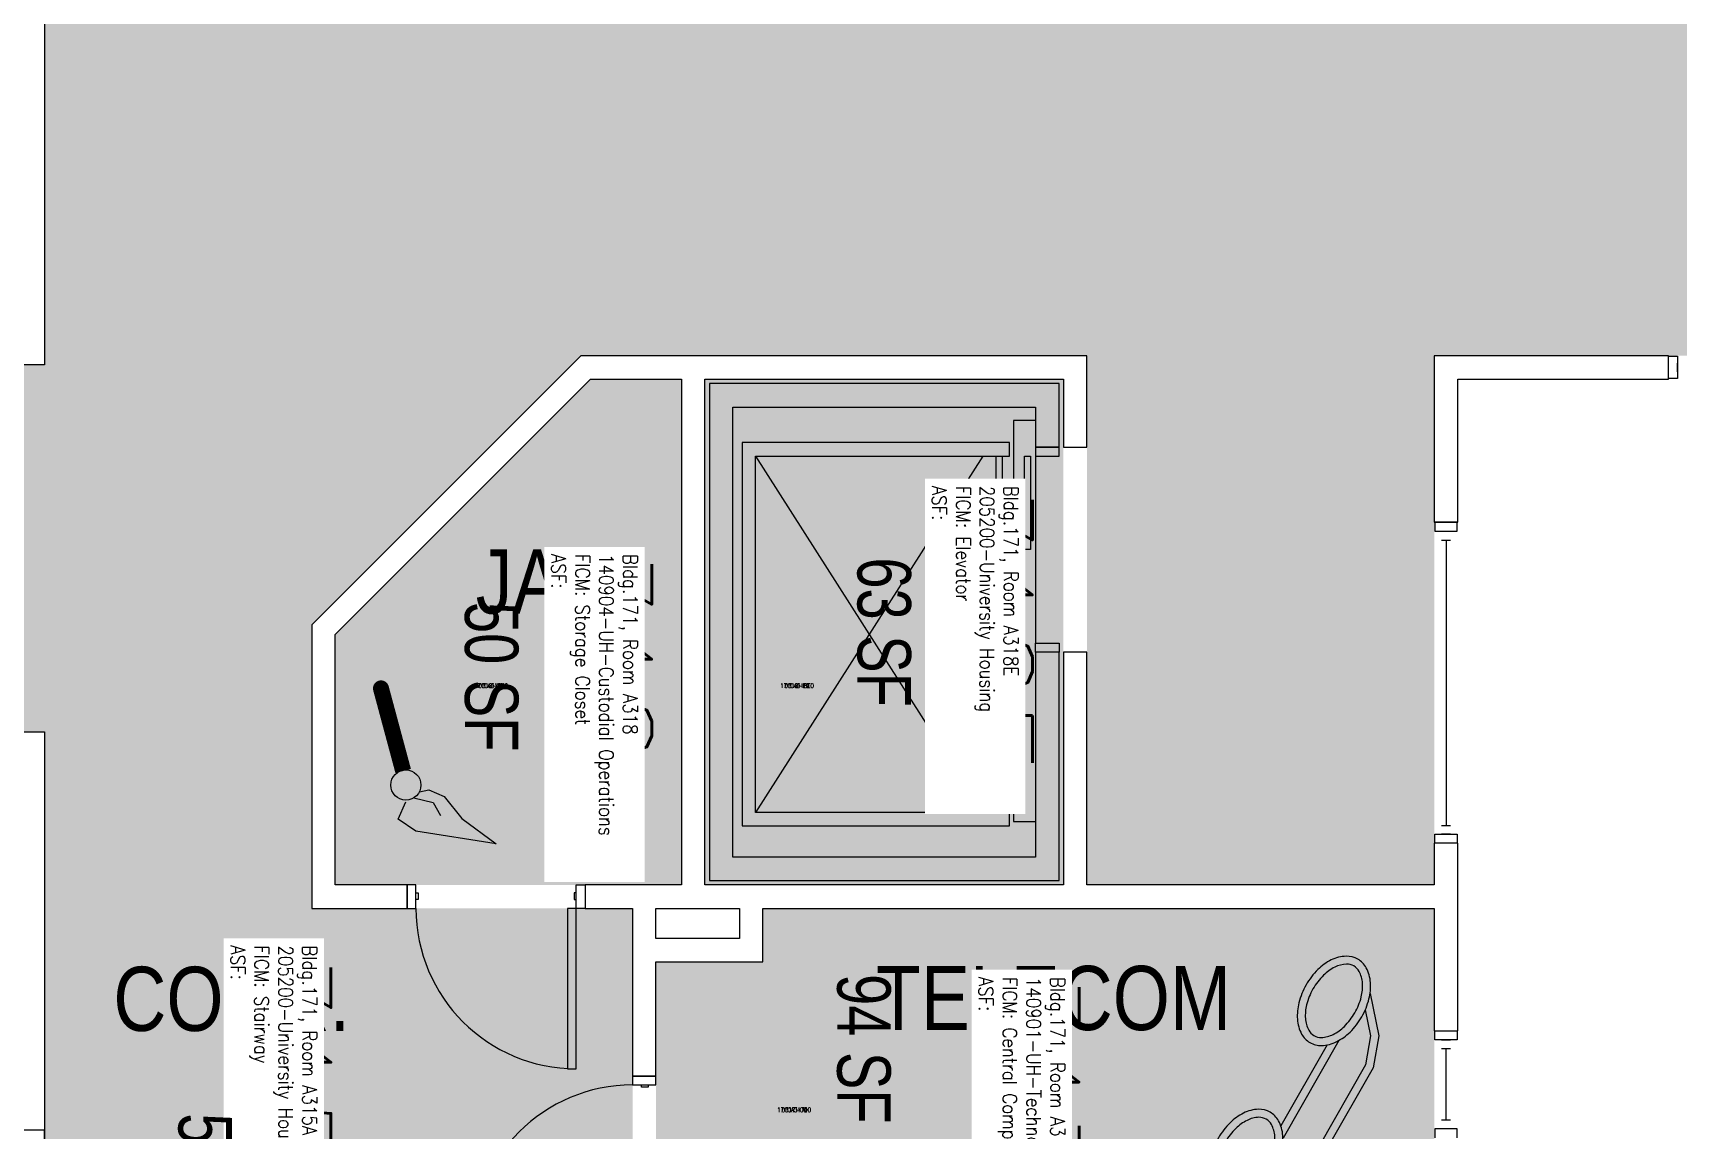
# Model space of a CAD drawing. Header units: inches. Extents: x 88 to 3257, y -489 to 2081.
# Drawn here: x 372.9 to 742.2, y 910.5 to 1156.7 of the extents above; entities that cross this region are included whole.
import ezdxf
from ezdxf.enums import TextEntityAlignment as Align

# ---------------------------------------------------------------- set-up
doc = ezdxf.new("R2010")
doc.units = ezdxf.units.IN
doc.header["$LTSCALE"] = 48
doc.header["$MEASUREMENT"] = 0
for name, color, linetype in [('A-AREA-IDEN', 1, 'Continuous'), ('A-DOOR', 2, 'Continuous'), ('A-FLOR', 3, 'Continuous'), ('A-GLAZ', 1, 'Continuous'), ('A-IDEN-ICON', 4, 'Continuous'), ('A-IDEN-RNUM', 7, 'Continuous'), ('A-IDEN-SNUM', 4, 'Continuous'), ('A-IDEN-VNUM', 4, 'Continuous'), ('A-WALL', 5, 'Continuous'), ('AREA-TEXT', 3, 'Continuous'), ('Rooms-Category-Color', 7, 'Continuous'), ('Rooms-College-Color', 7, 'Continuous'), ('Rooms-Department-Color', 7, 'Continuous'), ('Rooms-Division-Color', 7, 'Continuous'), ('Rooms-Information', 7, 'Continuous')]:
    doc.layers.add(name, color=color, linetype=linetype)
doc.styles.add('AREA', font='arial.ttf', dxfattribs={"width": 0.75, "height": 12})
doc.styles.add('ROOMSNUMBER', font='txt.shx', dxfattribs={"height": 0.03})
doc.styles.add('ROOMVNUMBER', font='simplex.shx', dxfattribs={"width": 0.85})
doc.styles.get("Standard").update_dxf_attribs({"font": 'ARIALN.TTF'})

# ---------------------------------------------------------------- blocks, each defined once
blk = doc.blocks.new('CPPHONE')
for p, q in [((0.0096, 0.0252), (-0.0196, -0.0252)), ((0.0169, 0.0279), (-0.0182, -0.0329))]:
    blk.add_line(p, q)
for points in [[(0.0288, 0.0786, 0.139889), (0.0216, 0.0804, 0.107118), (0.0122, 0.0781, 0.079812), (0.0039, 0.0722, 0.067459), (-0.0035, 0.0626, 0.067459), (-0.008, 0.0515, 0.079812), (-0.009, 0.0413, 0.107118), (-0.0064, 0.032, 0.139889), (-0.0012, 0.0267, 0.139889), (0.0061, 0.0248, 0.107118), (0.0155, 0.0272, 0.079812), (0.0238, 0.0331, 0.067459), (0.0312, 0.0426, 0.067459), (0.0357, 0.0538, 0.079812), (0.0367, 0.0639, 0.107118), (0.034, 0.0732, 0.139889)], [(0.0263, 0.0743, 0.139889), (0.0218, 0.0754, 0.107118), (0.0144, 0.0736, 0.079812), (0.0074, 0.0686, 0.067459), (0.0008, 0.0601, 0.067459), (-0.0032, 0.0502, 0.079812), (-0.004, 0.0417, 0.107118), (-0.0019, 0.0344, 0.139889), (0.0013, 0.031, 0.139889), (0.0059, 0.0298, 0.107118), (0.0133, 0.0317, 0.079812), (0.0203, 0.0367, 0.067459), (0.0268, 0.0451, 0.067459), (0.0309, 0.055, 0.079812), (0.0317, 0.0636, 0.107118), (0.0296, 0.0709, 0.139889)], [(-0.0262, -0.0167, 0.139889), (-0.0334, -0.0148, 0.107118), (-0.0428, -0.0172, 0.079812), (-0.0511, -0.0231, 0.067459), (-0.0585, -0.0326, 0.067459), (-0.063, -0.0438, 0.079812), (-0.064, -0.0539, 0.107118), (-0.0614, -0.0632, 0.139889), (-0.0562, -0.0686, 0.139889), (-0.0489, -0.0704, 0.107118), (-0.0395, -0.0681, 0.079812), (-0.0312, -0.0622, 0.067459), (-0.0238, -0.0526, 0.067459), (-0.0193, -0.0415, 0.079812), (-0.0183, -0.0313, 0.107118), (-0.021, -0.022, 0.139889)], [(-0.0287, -0.021, 0.139889), (-0.0332, -0.0198, 0.107118), (-0.0406, -0.0217, 0.079812), (-0.0476, -0.0267, 0.067459), (-0.0542, -0.0351, 0.067459), (-0.0582, -0.045, 0.079812), (-0.059, -0.0536, 0.107118), (-0.0569, -0.0609, 0.139889), (-0.0537, -0.0643, 0.139889), (-0.0491, -0.0654, 0.107118), (-0.0417, -0.0636, 0.079812), (-0.0347, -0.0586, 0.067459), (-0.0282, -0.0501, 0.067459), (-0.0241, -0.0402, 0.079812), (-0.0233, -0.0317, 0.107118), (-0.0254, -0.0244, 0.139889)]]:
    blk.add_lwpolyline(points, format="xyb", close=True)
for points in [[(0.0364, 0.0572), (0.0417, 0.0308), (0.0382, 0.0108), (0.0082, -0.0411), (-0.0083, -0.0558), (-0.0338, -0.0645)], [(0.0334, 0.047), (0.0366, 0.0307), (0.0334, 0.0126), (0.0043, -0.0379), (-0.0109, -0.0514), (-0.0265, -0.0567)]]:
    blk.add_lwpolyline(points)
blk = doc.blocks.new('CPCUST')
for p, q in [((0.0297, -0.0341), (0.0376, -0.0302)), ((0.0376, -0.0302), (0.0533, -0.0324)), ((0.0262, -0.0408), (0.0446, -0.0406)), ((0.0446, -0.0406), (0.0543, -0.0505)), ((0.0533, -0.0324), (0.0745, -0.0479)), ((0.0171, -0.0639), (0.02, -0.0466)), ((0.0745, -0.0479), (0.1117, -0.0625)), ((0.0358, -0.0705), (0.0171, -0.0639)), ((0.1117, -0.0625), (0.0358, -0.0705))]:
    blk.add_line(p, q)
at = {"const_width": 0.015}
blk.add_lwpolyline([(-0.03, 0.05), (0.01, -0.0193)], dxfattribs=at)
at = {"const_width": 0.0075}
blk.add_lwpolyline([(-0.0332, 0.0481, 1), (-0.0268, 0.0519, 1)], format="xyb", close=True, dxfattribs=at)
blk.add_circle((0.0158, -0.0313), 0.0141)

msp = doc.modelspace()

# ---------------------------------------------------------------- hatches: boundary and pattern name
at = {"layer": 'Rooms-Category-Color', "true_color": 0xadadad}
for points in [[(547.22, 1168.24), (547.22, 1193.24), (464.89, 1193.24), (464.89, 1168.24), (375.5, 1168.24), (375.5, 1082.22), (350.5, 1082.22), (350.5, 999.89), (375.5, 999.89), (375.5, 815.86), (350.5, 815.86), (350.5, 733.53), (375.5, 733.53), (374.88, 226), (435.5, 226), (435.5, 616.78), (460.5, 616.78), (460.5, 699.11), (435.5, 699.11), (435.5, 881.25), (507.5, 881.25), (507.5, 960.25), (435.5, 960.25), (435.5, 1023.88), (495.87, 1084.25), (547.22, 1084.25)], [(547.22, 1084.25), (609.5, 1084.25), (609.5, 965.5), (687.5, 965.5), (687.5, 1084.25), (855.25, 1084.25), (855.25, 1060.25), (1158.95, 1060.25), (1158.95, 1084.25), (1578.7, 1084.25), (1703.95, 1084.25), (1703.95, 1168.24), (1549.3, 1168.24), (1549.3, 1193.24), (1466.98, 1193.24), (1466.98, 1168.24), (1104.2, 1168.24), (1104.2, 1156.25), (910, 1156.25), (910, 1168.24), (547.22, 1168.24), (547.22, 1084.25)], [(604.25, 965.5), (523.75, 965.5), (523.75, 1079), (604.25, 1079)]]:
    msp.add_hatch(color=253, dxfattribs=at).paths.add_polyline_path(points)
at = {"layer": 'Rooms-Category-Color', "true_color": 0x728ef3}
msp.add_hatch(color=171, dxfattribs=at).paths.add_polyline_path([(518.5, 965.5), (518.5, 1079), (498.04, 1079), (440.75, 1021.71), (440.75, 965.5)])
at = {"layer": 'Rooms-Category-Color', "true_color": 0xe3c5e1}
msp.add_hatch(color=254, dxfattribs=at).paths.add_polyline_path([(687.5, 960.25), (687.5, 881.25), (512.75, 881.25), (512.75, 948.25), (536.75, 948.25), (536.75, 960.25)])
at = {"layer": 'Rooms-College-Color', "true_color": 0xadadad}
for points in [[(547.22, 1168.24), (547.22, 1193.24), (464.89, 1193.24), (464.89, 1168.24), (375.5, 1168.24), (375.5, 1082.22), (350.5, 1082.22), (350.5, 999.89), (375.5, 999.89), (375.5, 815.86), (350.5, 815.86), (350.5, 733.53), (375.5, 733.53), (374.88, 226), (435.5, 226), (435.5, 616.78), (460.5, 616.78), (460.5, 699.11), (435.5, 699.11), (435.5, 881.25), (507.5, 881.25), (507.5, 960.25), (435.5, 960.25), (435.5, 1023.88), (495.87, 1084.25), (547.22, 1084.25)], [(547.22, 1084.25), (609.5, 1084.25), (609.5, 965.5), (687.5, 965.5), (687.5, 1084.25), (855.25, 1084.25), (855.25, 1060.25), (1158.95, 1060.25), (1158.95, 1084.25), (1578.7, 1084.25), (1703.95, 1084.25), (1703.95, 1168.24), (1549.3, 1168.24), (1549.3, 1193.24), (1466.98, 1193.24), (1466.98, 1168.24), (1104.2, 1168.24), (1104.2, 1156.25), (910, 1156.25), (910, 1168.24), (547.22, 1168.24), (547.22, 1084.25)], [(518.5, 965.5), (518.5, 1079), (498.04, 1079), (440.75, 1021.71), (440.75, 965.5)], [(604.25, 965.5), (523.75, 965.5), (523.75, 1079), (604.25, 1079)], [(687.5, 960.25), (687.5, 881.25), (512.75, 881.25), (512.75, 948.25), (536.75, 948.25), (536.75, 960.25)]]:
    msp.add_hatch(color=253, dxfattribs=at).paths.add_polyline_path(points)
at = {"layer": 'Rooms-Department-Color', "true_color": 0xacacac}
for points in [[(547.22, 1168.24), (547.22, 1193.24), (464.89, 1193.24), (464.89, 1168.24), (375.5, 1168.24), (375.5, 1082.22), (350.5, 1082.22), (350.5, 999.89), (375.5, 999.89), (375.5, 815.86), (350.5, 815.86), (350.5, 733.53), (375.5, 733.53), (374.88, 226), (435.5, 226), (435.5, 616.78), (460.5, 616.78), (460.5, 699.11), (435.5, 699.11), (435.5, 881.25), (507.5, 881.25), (507.5, 960.25), (435.5, 960.25), (435.5, 1023.88), (495.87, 1084.25), (547.22, 1084.25)], [(547.22, 1084.25), (609.5, 1084.25), (609.5, 965.5), (687.5, 965.5), (687.5, 1084.25), (855.25, 1084.25), (855.25, 1060.25), (1158.95, 1060.25), (1158.95, 1084.25), (1578.7, 1084.25), (1703.95, 1084.25), (1703.95, 1168.24), (1549.3, 1168.24), (1549.3, 1193.24), (1466.98, 1193.24), (1466.98, 1168.24), (1104.2, 1168.24), (1104.2, 1156.25), (910, 1156.25), (910, 1168.24), (547.22, 1168.24), (547.22, 1084.25)], [(604.25, 965.5), (523.75, 965.5), (523.75, 1079), (604.25, 1079)]]:
    msp.add_hatch(color=253, dxfattribs=at).paths.add_polyline_path(points)
at = {"layer": 'Rooms-Department-Color', "true_color": 0x604aed}
for points in [[(518.5, 965.5), (518.5, 1079), (498.04, 1079), (440.75, 1021.71), (440.75, 965.5)], [(687.5, 960.25), (687.5, 881.25), (512.75, 881.25), (512.75, 948.25), (536.75, 948.25), (536.75, 960.25)]]:
    msp.add_hatch(color=173, dxfattribs=at).paths.add_polyline_path(points)
at = {"layer": 'Rooms-Division-Color', "true_color": 0xadadad}
for points in [[(547.22, 1168.24), (547.22, 1193.24), (464.89, 1193.24), (464.89, 1168.24), (375.5, 1168.24), (375.5, 1082.22), (350.5, 1082.22), (350.5, 999.89), (375.5, 999.89), (375.5, 815.86), (350.5, 815.86), (350.5, 733.53), (375.5, 733.53), (374.88, 226), (435.5, 226), (435.5, 616.78), (460.5, 616.78), (460.5, 699.11), (435.5, 699.11), (435.5, 881.25), (507.5, 881.25), (507.5, 960.25), (435.5, 960.25), (435.5, 1023.88), (495.87, 1084.25), (547.22, 1084.25)], [(547.22, 1084.25), (609.5, 1084.25), (609.5, 965.5), (687.5, 965.5), (687.5, 1084.25), (855.25, 1084.25), (855.25, 1060.25), (1158.95, 1060.25), (1158.95, 1084.25), (1578.7, 1084.25), (1703.95, 1084.25), (1703.95, 1168.24), (1549.3, 1168.24), (1549.3, 1193.24), (1466.98, 1193.24), (1466.98, 1168.24), (1104.2, 1168.24), (1104.2, 1156.25), (910, 1156.25), (910, 1168.24), (547.22, 1168.24), (547.22, 1084.25)], [(604.25, 965.5), (523.75, 965.5), (523.75, 1079), (604.25, 1079)]]:
    msp.add_hatch(color=253, dxfattribs=at).paths.add_polyline_path(points)
at = {"layer": 'Rooms-Division-Color', "true_color": 0x604aed}
for points in [[(518.5, 965.5), (518.5, 1079), (498.04, 1079), (440.75, 1021.71), (440.75, 965.5)], [(687.5, 960.25), (687.5, 881.25), (512.75, 881.25), (512.75, 948.25), (536.75, 948.25), (536.75, 960.25)]]:
    msp.add_hatch(color=173, dxfattribs=at).paths.add_polyline_path(points)

# ---------------------------------------------------------------- linework, layer by layer
at = {"layer": 'A-DOOR'}
for p, q in [((598, 1069.76), (593, 1069.76)), ((593, 1069.76), (593, 979.76)), ((598, 1069.76), (593, 1069.76)), ((593, 1069.76), (593, 979.76)), ((589.13, 1061.76), (590.5, 1061.76)), ((589.13, 1040.76), (589.13, 1061.76)), ((589.13, 1061.76), (590.5, 1061.76)), ((589.13, 1040.76), (589.13, 1061.76)), ((590.5, 1061.76), (590.5, 1040.76)), ((590.5, 1061.76), (590.5, 1040.76)), ((603.25, 1063.76), (598, 1063.76)), ((598, 1063.76), (598, 1061.76)), ((603.25, 1063.76), (598, 1063.76)), ((598, 1063.76), (598, 1061.76)), ((598, 1061.76), (598, 1019.76)), ((598, 1061.76), (603.25, 1061.76)), ((598, 1061.76), (598, 1019.76)), ((598, 1061.76), (603.25, 1061.76)), ((603.25, 1061.76), (603.25, 1063.76)), ((603.25, 1061.76), (603.25, 1063.76)), ((587.75, 1040.76), (589.13, 1040.76)), ((587.75, 1019.76), (587.75, 1040.76)), ((587.75, 1040.76), (589.13, 1040.76)), ((587.75, 1019.76), (587.75, 1040.76)), ((589.13, 1040.76), (589.13, 1019.76)), ((590.5, 1040.76), (589.13, 1040.76)), ((589.13, 1040.76), (589.13, 1019.76)), ((590.5, 1040.76), (589.13, 1040.76)), ((589.13, 1019.76), (587.75, 1019.76)), ((589.13, 1019.76), (587.75, 1019.76)), ((598, 1017.76), (598, 1019.76)), ((598, 1019.76), (603.25, 1019.76)), ((598, 1017.76), (598, 1019.76)), ((598, 1019.76), (603.25, 1019.76)), ((603.25, 1019.76), (603.25, 1017.76)), ((603.25, 1019.76), (603.25, 1017.76)), ((603.25, 1017.76), (598, 1017.76)), ((603.25, 1017.76), (598, 1017.76)), ((593, 979.76), (598, 979.76)), ((593, 979.76), (598, 979.76)), ((458.88, 965.5), (456.88, 965.5)), ((456.88, 965.5), (456.88, 960.25)), ((458.88, 965.5), (456.88, 965.5)), ((456.88, 965.5), (456.88, 960.25)), ((458.88, 960.25), (458.88, 965.5)), ((458.88, 960.25), (458.88, 965.5)), ((494.88, 965.5), (496.88, 965.5)), ((494.88, 960.25), (494.88, 965.5)), ((494.88, 965.5), (496.88, 965.5)), ((494.88, 960.25), (494.88, 965.5)), ((496.88, 965.5), (496.88, 960.25)), ((496.88, 965.5), (496.88, 960.25)), ((458.88, 963.75), (459.38, 963.75)), ((458.88, 962.25), (458.88, 963.75)), ((458.88, 963.75), (459.38, 963.75)), ((458.88, 962.25), (458.88, 963.75)), ((459.38, 962.25), (458.88, 962.25)), ((459.38, 962.25), (458.88, 962.25)), ((459.38, 963.75), (459.38, 962.25)), ((459.38, 963.75), (459.38, 962.25)), ((494.88, 963.75), (494.38, 963.75)), ((494.38, 963.75), (494.38, 962.25)), ((494.88, 963.75), (494.38, 963.75)), ((494.38, 963.75), (494.38, 962.25)), ((494.38, 962.25), (494.88, 962.25)), ((494.38, 962.25), (494.88, 962.25)), ((494.88, 962.25), (494.88, 963.75)), ((494.88, 962.25), (494.88, 963.75)), ((456.88, 960.25), (458.88, 960.25)), ((456.88, 960.25), (458.88, 960.25)), ((494.88, 960.25), (492.88, 960.25)), ((492.88, 960.25), (492.88, 924.25)), ((494.88, 960.25), (492.88, 960.25)), ((492.88, 960.25), (492.88, 924.25)), ((494.88, 924.25), (494.88, 960.25)), ((496.88, 960.25), (494.88, 960.25)), ((494.88, 924.25), (494.88, 960.25)), ((496.88, 960.25), (494.88, 960.25)), ((492.88, 924.25), (494.88, 924.25)), ((492.88, 924.25), (494.88, 924.25)), ((512.75, 922.63), (507.5, 922.63)), ((507.5, 922.63), (507.5, 920.63)), ((512.75, 922.63), (507.5, 922.63)), ((507.5, 922.63), (507.5, 920.63)), ((507.5, 920.63), (512.75, 920.63)), ((507.5, 920.63), (512.75, 920.63)), ((509.5, 920.13), (509.5, 920.63)), ((509.5, 920.63), (511, 920.63)), ((509.5, 920.13), (509.5, 920.63)), ((509.5, 920.63), (511, 920.63)), ((511, 920.13), (509.5, 920.13)), ((511, 920.13), (509.5, 920.13)), ((511, 920.63), (511, 920.13)), ((511, 920.63), (511, 920.13)), ((512.75, 920.63), (512.75, 922.63)), ((512.75, 920.63), (512.75, 922.63))]:
    msp.add_line(p, q, dxfattribs=at)
for points in [[(595.5, 1061.76), (596.88, 1061.76), (596.88, 1040.76), (595.5, 1040.76)], [(595.5, 1061.76), (596.88, 1061.76), (596.88, 1040.76), (595.5, 1040.76)], [(594.13, 1051.26), (595.5, 1051.26), (595.5, 1030.26), (594.13, 1030.26)], [(594.13, 1051.26), (595.5, 1051.26), (595.5, 1030.26), (594.13, 1030.26)]]:
    msp.add_lwpolyline(points, close=True, dxfattribs=at)
for centre, start, end in [((494.88, 960.25), 180, 270), ((494.88, 960.25), 180, 270), ((507.5, 884.63), 90, 180), ((507.5, 884.63), 90, 180)]:
    msp.add_arc(centre, 36, start, end, dxfattribs=at)
at = {"layer": 'A-FLOR'}
for p, q in [((592.13, 1064.76), (532.13, 1064.76)), ((532.13, 1064.76), (532.13, 978.76)), ((592.13, 1064.76), (532.13, 1064.76)), ((532.13, 1064.76), (532.13, 978.76)), ((592.13, 1061.76), (592.13, 1064.76)), ((592.13, 1061.76), (592.13, 1064.76)), ((535.13, 1061.76), (586.13, 1061.76)), ((535.13, 981.76), (535.13, 1061.76)), ((535.13, 1061.76), (586.13, 1061.76)), ((535.13, 981.76), (535.13, 1061.76)), ((535.13, 1061.76), (586.13, 981.76)), ((586.13, 1061.76), (535.13, 981.76)), ((586.13, 1061.76), (592.13, 1061.76)), ((586.13, 1061.76), (592.13, 1061.76)), ((592.13, 1019.76), (586.13, 1019.76)), ((586.13, 1019.76), (586.13, 981.76)), ((592.13, 1019.76), (586.13, 1019.76)), ((586.13, 1019.76), (586.13, 981.76)), ((592.13, 978.76), (592.13, 1019.76)), ((592.13, 978.76), (592.13, 1019.76)), ((586.13, 981.76), (535.13, 981.76)), ((586.13, 981.76), (535.13, 981.76)), ((532.13, 978.76), (592.13, 978.76)), ((532.13, 978.76), (592.13, 978.76))]:
    msp.add_line(p, q, dxfattribs=at)
at = {"layer": 'A-GLAZ'}
for p, q in [((740.1, 1079.13), (740.1, 1084.13)), ((740.1, 1084.13), (742.1, 1084.13)), ((740.1, 1079.13), (740.1, 1084.13)), ((740.1, 1084.13), (742.1, 1084.13)), ((742.1, 1084.13), (742.1, 1079.13)), ((742.1, 1084.13), (742.1, 1079.13)), ((742.1, 1080.63), (742.1, 1082.63)), ((742.1, 1080.63), (742.1, 1082.63)), ((742.1, 1079.13), (740.1, 1079.13)), ((742.1, 1079.13), (740.1, 1079.13)), ((692.63, 1046.88), (687.63, 1046.88)), ((687.63, 1046.88), (687.63, 1044.88)), ((692.63, 1046.88), (687.63, 1046.88)), ((687.63, 1046.88), (687.63, 1044.88)), ((692.63, 1044.88), (692.63, 1046.88)), ((692.63, 1044.88), (692.63, 1046.88)), ((687.63, 1044.88), (692.63, 1044.88)), ((687.63, 1044.88), (692.63, 1044.88)), ((689.13, 1044.88), (691.13, 1044.88)), ((689.13, 1044.88), (691.13, 1044.88)), ((689.13, 1042.88), (691.13, 1042.88)), ((689.13, 1042.88), (691.13, 1042.88)), ((690.13, 1042.88), (690.13, 978.88)), ((690.13, 1042.88), (690.13, 978.88)), ((689.13, 978.88), (691.13, 978.88)), ((689.13, 978.88), (691.13, 978.88)), ((687.63, 974.88), (687.63, 976.88)), ((687.63, 976.88), (692.63, 976.88)), ((687.63, 974.88), (687.63, 976.88)), ((687.63, 976.88), (692.63, 976.88)), ((691.13, 976.88), (689.13, 976.88)), ((691.13, 976.88), (689.13, 976.88)), ((692.63, 976.88), (692.63, 974.88)), ((692.63, 976.88), (692.63, 974.88)), ((692.63, 974.88), (687.63, 974.88)), ((692.63, 974.88), (687.63, 974.88)), ((687.63, 930.75), (687.63, 932.75)), ((687.63, 932.75), (692.63, 932.75)), ((687.63, 930.75), (687.63, 932.75)), ((687.63, 932.75), (692.63, 932.75)), ((692.63, 932.75), (692.63, 930.75)), ((692.63, 932.75), (692.63, 930.75)), ((692.63, 930.75), (687.63, 930.75)), ((692.63, 930.75), (687.63, 930.75)), ((689.13, 930.75), (691.13, 930.75)), ((689.13, 930.75), (691.13, 930.75)), ((691.13, 928.75), (689.13, 928.75)), ((691.13, 928.75), (689.13, 928.75)), ((690.13, 912.75), (690.13, 928.75)), ((690.13, 912.75), (690.13, 928.75)), ((691.13, 912.75), (689.13, 912.75)), ((691.13, 912.75), (689.13, 912.75)), ((687.63, 910.75), (687.63, 908.75)), ((692.63, 910.75), (687.63, 910.75)), ((687.63, 910.75), (687.63, 908.75)), ((692.63, 910.75), (687.63, 910.75)), ((691.13, 910.75), (689.13, 910.75)), ((691.13, 910.75), (689.13, 910.75)), ((692.63, 908.75), (692.63, 910.75)), ((692.63, 908.75), (692.63, 910.75))]:
    msp.add_line(p, q, dxfattribs=at)
at = {"layer": 'A-WALL'}
for p, q in [((375.5, 1321.63), (375.5, 1082.22)), ((375.5, 1321.63), (375.5, 1082.22)), ((495.87, 1084.25), (435.5, 1023.88)), ((495.87, 1084.25), (435.5, 1023.88)), ((609.5, 1084.25), (495.87, 1084.25)), ((609.5, 1084.25), (495.87, 1084.25)), ((609.5, 1063.76), (609.5, 1084.25)), ((609.5, 1063.76), (609.5, 1084.25)), ((740.1, 1084.25), (687.5, 1084.25)), ((687.5, 1084.25), (687.5, 1046.88)), ((740.1, 1084.25), (687.5, 1084.25)), ((687.5, 1084.25), (687.5, 1046.88)), ((740.1, 1079), (740.1, 1084.25)), ((740.1, 1079), (740.1, 1084.25)), ((375.5, 1082.22), (350.5, 1082.22)), ((375.5, 1082.22), (350.5, 1082.22)), ((440.75, 1021.71), (498.04, 1079)), ((440.75, 1021.71), (498.04, 1079)), ((498.04, 1079), (518.5, 1079)), ((498.04, 1079), (518.5, 1079)), ((518.5, 1079), (518.5, 965.5)), ((518.5, 1079), (518.5, 965.5)), ((523.75, 1079), (604.25, 1079)), ((523.75, 965.5), (523.75, 1079)), ((523.75, 1079), (604.25, 1079)), ((523.75, 965.5), (523.75, 1079)), ((604.25, 1079), (604.25, 1063.76)), ((604.25, 1079), (604.25, 1063.76)), ((692.75, 1079), (740.1, 1079)), ((692.75, 1046.88), (692.75, 1079)), ((692.75, 1079), (740.1, 1079)), ((692.75, 1046.88), (692.75, 1079)), ((524.75, 1078), (524.75, 966.5)), ((603.25, 1078), (524.75, 1078)), ((524.75, 1078), (524.75, 966.5)), ((603.25, 1078), (524.75, 1078)), ((603.25, 1063.76), (603.25, 1078)), ((603.25, 1063.76), (603.25, 1078)), ((530, 971.75), (530, 1072.75)), ((530, 1072.75), (598, 1072.75)), ((530, 971.75), (530, 1072.75)), ((530, 1072.75), (598, 1072.75)), ((598, 1072.75), (598, 1063.76)), ((598, 1072.75), (598, 1063.76)), ((598, 1063.76), (603.25, 1063.76)), ((598, 1063.76), (603.25, 1063.76)), ((604.25, 1063.76), (609.5, 1063.76)), ((604.25, 1063.76), (609.5, 1063.76)), ((687.5, 1046.88), (692.75, 1046.88)), ((687.5, 1046.88), (692.75, 1046.88)), ((435.5, 1023.88), (435.5, 960.25)), ((435.5, 1023.88), (435.5, 960.25)), ((440.75, 965.5), (440.75, 1021.71)), ((440.75, 965.5), (440.75, 1021.71)), ((603.25, 1017.76), (598, 1017.76)), ((598, 1017.76), (598, 971.75)), ((603.25, 1017.76), (598, 1017.76)), ((598, 1017.76), (598, 971.75)), ((603.25, 966.5), (603.25, 1017.76)), ((603.25, 966.5), (603.25, 1017.76)), ((604.25, 1017.76), (604.25, 965.5)), ((609.5, 1017.76), (604.25, 1017.76)), ((604.25, 1017.76), (604.25, 965.5)), ((609.5, 1017.76), (604.25, 1017.76)), ((609.5, 965.5), (609.5, 1017.76)), ((609.5, 965.5), (609.5, 1017.76)), ((350.5, 999.89), (375.5, 999.89)), ((350.5, 999.89), (375.5, 999.89)), ((375.5, 999.89), (375.5, 905.25)), ((375.5, 999.89), (375.5, 905.25)), ((598, 971.75), (530, 971.75)), ((598, 971.75), (530, 971.75)), ((692.75, 974.88), (687.5, 974.88)), ((687.5, 974.88), (687.5, 965.5)), ((692.75, 974.88), (687.5, 974.88)), ((687.5, 974.88), (687.5, 965.5)), ((692.75, 932.75), (692.75, 974.88)), ((692.75, 932.75), (692.75, 974.88)), ((456.88, 965.5), (440.75, 965.5)), ((456.88, 965.5), (440.75, 965.5)), ((456.88, 960.25), (456.88, 965.5)), ((456.88, 960.25), (456.88, 965.5)), ((518.5, 965.5), (496.88, 965.5)), ((496.88, 965.5), (496.88, 960.25)), ((518.5, 965.5), (496.88, 965.5)), ((496.88, 965.5), (496.88, 960.25)), ((604.25, 965.5), (523.75, 965.5)), ((604.25, 965.5), (523.75, 965.5)), ((524.75, 966.5), (603.25, 966.5)), ((524.75, 966.5), (603.25, 966.5)), ((687.5, 965.5), (609.5, 965.5)), ((687.5, 965.5), (609.5, 965.5)), ((435.5, 960.25), (456.88, 960.25)), ((435.5, 960.25), (456.88, 960.25)), ((496.88, 960.25), (507.5, 960.25)), ((496.88, 960.25), (507.5, 960.25)), ((507.5, 960.25), (507.5, 922.63)), ((507.5, 960.25), (507.5, 922.63)), ((512.75, 960.25), (531.5, 960.25)), ((512.75, 953.5), (512.75, 960.25)), ((512.75, 960.25), (531.5, 960.25)), ((512.75, 953.5), (512.75, 960.25)), ((531.5, 960.25), (531.5, 953.5)), ((531.5, 960.25), (531.5, 953.5)), ((536.75, 960.25), (687.5, 960.25)), ((536.75, 948.25), (536.75, 960.25)), ((536.75, 960.25), (687.5, 960.25)), ((536.75, 948.25), (536.75, 960.25)), ((687.5, 960.25), (687.5, 932.75)), ((687.5, 960.25), (687.5, 932.75)), ((531.5, 953.5), (512.75, 953.5)), ((531.5, 953.5), (512.75, 953.5)), ((512.75, 922.63), (512.75, 948.25)), ((512.75, 948.25), (536.75, 948.25)), ((512.75, 922.63), (512.75, 948.25)), ((512.75, 948.25), (536.75, 948.25)), ((687.5, 932.75), (692.75, 932.75)), ((687.5, 932.75), (692.75, 932.75)), ((507.5, 922.63), (512.75, 922.63)), ((507.5, 922.63), (512.75, 922.63)), ((375.5, 910.5), (118.25, 910.5)), ((375.5, 910.5), (118.25, 910.5)), ((375.5, 815.86), (375.5, 910.5)), ((375.5, 815.86), (375.5, 910.5))]:
    msp.add_line(p, q, dxfattribs=at)

# ---------------------------------------------------------------- block references
at = {"layer": 'A-IDEN-ICON'}
for name, p, xscale, yscale, zscale, rotation in [('CPCUST', (454.88, 996.17), 240, 240, 240, 345.0685828222634), ('CPPHONE', (660.05, 920.54), 360.0000000025632, 360.0000000025632, 360.0000000025632, 0.1959893751911952)]:
    msp.add_blockref(name, p, dxfattribs=dict(at, xscale=xscale, yscale=yscale, zscale=zscale, rotation=rotation))

# ---------------------------------------------------------------- texts
at = {"layer": 'A-AREA-IDEN'}
for s, p in [('JAN.', (490.16, 1026.41)), ('CORR.', (417.5, 932.75)), ('TELECOM', (602.01, 932.94))]:
    msp.add_text(s, height=14.4, dxfattribs=at).set_placement(p, align=Align.CENTER)
at = {"layer": 'A-IDEN-RNUM', "style": 'ROOMSNUMBER', "width": 0.85}
for s, p in [('0318-00', (475.73, 1009.72)), ('0318-E0', (544.42, 1009.72)), ('0315-A0', (428.55, 919.15)), ('0317-00', (543.78, 914.55))]:
    msp.add_text(s, height=1, dxfattribs=at).set_placement(p, align=Align.CENTER)
at = {"layer": 'A-IDEN-SNUM', "style": 'ROOMSNUMBER', "width": 0.85}
for s, p in [('1710A31800', (475.73, 1009.72)), ('1710A318E0', (544.42, 1009.72)), ('1710A315A0', (428.55, 919.15)), ('1710A31700', (543.78, 914.55))]:
    msp.add_text(s, height=1, dxfattribs=at).set_placement(p, align=Align.CENTER)
at = {"layer": 'A-IDEN-VNUM', "style": 'ROOMVNUMBER', "width": 0.85}
for s, p in [('318E', (586.04, 1023.63)), ('318', (500.56, 1016.99)), ('315A', (428.55, 919.15)), ('317', (596.49, 922.09))]:
    msp.add_text(s, height=22.5, rotation=270, dxfattribs=at).set_placement(p, align=Align.MIDDLE_CENTER)
at = {"layer": 'AREA-TEXT', "style": 'AREA', "width": 0.75}
for s, p in [('63 SF', (564, 1022.25)), ('50 SF', (475.87, 1012.24)), ('94 SF', (559.45, 928.74)), ('568 SF', (411.56, 894.01))]:
    msp.add_text(s, height=12, rotation=270, dxfattribs=at).set_placement(p, align=Align.MIDDLE_CENTER)

# ---------------------------------------------------------------- next in the draw order: texts
at = {"layer": 'Rooms-Information', "char_height": 3.2143, "width": 72, "attachment_point": 7, "rotation": 270, "style": 'ROOMVNUMBER', "bg_fill": 3, "box_fill_scale": 1.5, "bg_fill_color": 256, "bg_fill_true_color": 13158600, "bg_fill_transparency": 0}
for s, insert in [('Bldg.171, Room A318E^M^J205200-University Housing^M^JFICM: Elevator^M^JASF: ', (574.79, 1055.05)), ('Bldg.171, Room A318^M^J140904-UH-Custodial Operations^M^JFICM: Storage Closet^M^JASF: ', (489.31, 1039.75)), ('Bldg.171, Room A315A^M^J205200-University Housing^M^JFICM: Stairway^M^JASF: ', (417.3, 951.93)), ('Bldg.171, Room A317^M^J140901-UH-Technology^M^JFICM: Central Computer or Telecom^M^JASF: ', (585.24, 944.86))]:
    msp.add_mtext(s, dxfattribs=dict(at, insert=insert))

doc.saveas('drawing.dxf')
